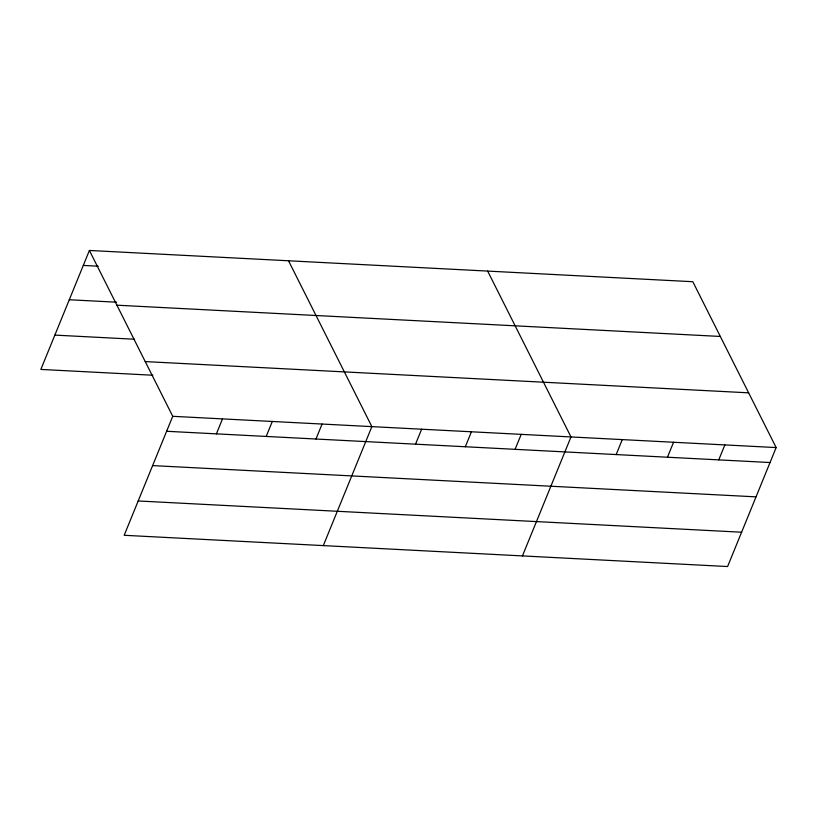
<?xml version="1.0" encoding="UTF-8"?>
<svg xmlns="http://www.w3.org/2000/svg" width="817" height="817" viewBox="0 0 817 817"><rect width="100%" height="100%" fill="white"/><g stroke="black" fill="none" stroke-linecap="round" stroke-linejoin="round"><path stroke-width="1.23" d="M89.4 250.462L172.734 416.313L124.184 535.288L727.6 566.538L776.15 447.573L692.816 281.712L89.4 250.462L40.85 369.427L152.861 375.228M216.403 433.858L222.51 418.896M266.189 436.441L272.296 421.47M315.975 439.015L322.082 424.054M323.307 545.603L371.858 426.627L288.524 260.776M415.536 444.172L421.643 429.211M465.322 446.756L471.429 431.784M515.098 449.33L521.205 434.368M522.441 555.917L570.991 436.942L487.657 271.091M616.171 454.569L622.278 439.597M667.458 457.224L673.565 442.263M718.756 459.879L724.863 444.918M83.293 265.423L98.224 266.199M69.292 299.747L116.576 302.198M116.902 305.19L720.318 336.451M54.862 335.103L134.509 339.229M145.232 361.584L748.648 392.834M172.734 416.313L776.15 447.573M166.627 431.284L770.043 462.534M152.616 465.598L756.042 496.859M138.185 500.964L741.601 532.214"/></g></svg>
